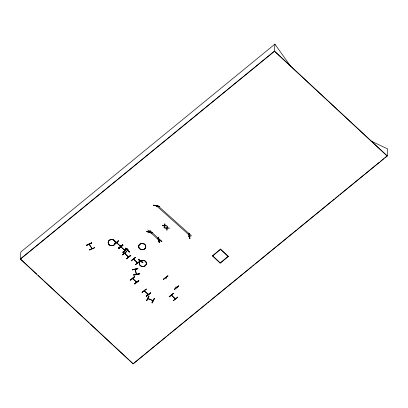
<?xml version="1.0" encoding="UTF-8"?>
<svg xmlns="http://www.w3.org/2000/svg" width="408" height="408" viewBox="0 0 408 408"><rect width="100%" height="100%" fill="white"/><g stroke="black" fill="none" stroke-linecap="round" stroke-linejoin="round"><path stroke-width="0.61" d="M149.614 231.948L149.955 231.52L149.843 232.05M149.955 231.627L149.966 231.326M156.555 205.999L156.442 206.535L156.182 206.387M156.555 206.111L156.213 206.428M371.101 141.066L387.6 148.894L387.187 156.019L133.095 363.865L20.4 259.106L20.813 251.981L274.905 44.135L290.583 66.218M91.744 242.954L86.69 245.254M89.439 244.81L89.627 244.535M89.423 249.716L89.566 250.119L94.62 247.814L94.478 247.416M89.444 249.762L94.508 247.615M91.581 248.375L91.565 248.074M91.55 248.268L91.739 247.998M114.454 244.264L118.606 240.868L118.386 240.664L114.235 244.061L114.454 244.264L118.57 240.812M116.897 243.035L117.05 242.724M122.573 244.392L122.782 244.754L118.631 248.151L118.417 247.789M118.881 248.401L123.002 245.101M118.901 248.569L123.053 245.172L122.834 244.968L118.912 248.411M117.045 242.872L116.642 242.546L120.518 246.151L119.988 245.703M120.131 245.585L120.559 246.187M122.471 254.908L126.648 251.532L122.477 254.801M123.078 252.445L127.214 249.018L123.078 252.45L122.869 252.093M124.486 250.293L124.435 250.002M124.46 250.262L124.578 249.885M124.96 253.562L125.103 253.445M125.511 248.054L125.271 248.395L129.198 252.098L129.443 251.751M126.653 251.43L122.278 254.765L122.497 254.969M126.643 258.871L130.82 255.484L126.643 258.876L126.434 258.514M127.021 248.696L127.23 249.053M122.895 252.256L127.046 248.732M127.566 250.135L127.99 249.818L127.872 249.426M128.275 256.555L128.015 256.438M128.005 256.632L128.163 256.321M129.412 251.792L129.224 252.062M130.611 255.143L130.82 255.5M135.675 257.305L131.498 260.676M134.711 276.721L130.575 280.01M130.54 280.107L134.548 276.573L130.606 280.021M137.899 268.683L132.325 269.785M132.6 278.536L133.049 278.751M133.039 278.945L133.192 278.633M133.686 274.691L133.753 275.12L139.322 273.972L133.753 275.094M130.596 280.179L134.727 276.614M135.181 269.78L135.374 269.739M135.456 264.389L135.665 264.751L139.842 261.37L139.633 261.018M138.715 280.301L138.924 280.663L134.773 284.06L134.564 283.698M136.19 273.885L136.231 273.579M137.613 262.752L137.384 262.91L137.037 262.308M136.425 273.538L136.216 273.773M137.18 262.196L137.027 262.507M136.66 281.984L136.451 282.158L136.129 281.612M136.119 281.806L136.272 281.495M142.754 262.66L138.241 259.519L142.749 262.681L142.948 262.466L138.419 259.197M138.445 259.156L138.241 259.529M133.095 363.865L166.342 336.524M139.261 273.59L139.327 274.008M140.77 260.942L141.173 260.314M142.183 292.49L146.339 288.991L142.188 292.388M146.931 231.28L146.849 231.703M151.705 233.667L147.773 229.857M144.661 291.128L144.208 290.914M144.544 291.266L144.804 291.011M149.772 231.938L149.338 232.32L149.18 231.989M149.772 231.285L149.675 231.566M150.374 292.868L146.202 296.239L150.516 293.005L146.385 296.438L146.171 296.075M146.727 300.813L149.022 296.254L148.731 296.137L146.436 300.696L146.737 300.655M148.165 294.596L147.737 293.99M147.788 294.28L147.885 293.872M153.734 205.096L159.324 206.315L159.253 206.586L153.678 205.199M147.834 298.61L148.395 298.86L148.512 298.488M152.516 232.489L152.439 232.912L146.849 231.698L152.5 232.662L146.916 231.433L152.49 232.693M146.691 300.757L148.996 296.096M150.322 292.679L150.537 293.041M154.29 298.171L154.571 298.447L152.276 303.001L151.995 302.731M152.031 302.756L154.321 298.304L151.985 302.884M153.092 300.686L152.521 300.262M152.607 300.523L152.597 300.104M157.253 238.384L161.762 241.536L157.253 238.384L157.442 238.16L161.961 241.322L161.762 241.536M159.344 242.24L158.503 237.17M158.544 237.155L158.222 237.349L159.064 242.311L159.39 242.117M159.584 240.016L159.227 240.455L159.049 240.144M158.993 239.904L159.615 239.608M167.912 275.849L163.736 279.225M165.944 277.639L166.214 277.981M169.33 296.871L173.456 293.408L169.111 296.667L169.33 296.871L173.466 293.306M171.334 295.229L171.788 295.443M171.773 295.642L171.931 295.326M177.643 297.32L177.475 297.034L177.659 297.356L173.507 300.752L173.298 300.395M178.571 285.748L178.786 286.11L174.604 289.486L174.394 289.124M175.292 298.911L174.864 298.304M175.006 298.187L175.445 298.743M176.404 287.65L175.976 287.043M176.123 286.926L176.026 287.334M188.674 235.89L188.817 236.298M188.889 233.621L189.2 233.58L190.046 238.547L189.73 238.583L188.894 233.463M228.526 256.331L220.213 263.277L212.308 255.765M228.077 256.316L220.223 262.885L212.757 255.78M212.746 255.938L220.601 249.364M212.298 255.923L220.611 248.972M20.4 259.106L274.492 51.26L274.905 44.135M116.999 242.882L116.459 242.627M120.947 247.039L121.176 246.85M136.7 282.096L132.784 278.455M144.269 291.011L144.794 291.205M148.272 294.413L144.396 290.838M171.921 295.52L171.549 295.152L175.435 298.794M134.074 259.473L133.533 259.218M175.965 287.242L176.511 287.421L176.276 287.609M159.375 239.909L159.033 240.338M153.663 205.377L153.734 205.107M156.228 206.448L156.361 205.958M149.94 231.571L149.869 231.963M153.673 205.311L159.268 206.499M120.906 246.927L124.823 250.568M124.414 250.226L124.695 250.124M147.716 294.214L147.997 294.107M165.77 277.766L166.163 278.139L165.826 277.858M158.941 239.705L159.1 239.914M189.312 236.212L188.771 236.023M127.398 249.997L127.862 249.619M149.17 232.183L149.634 231.81M125.271 248.39L125.475 248.191L129.433 251.909M91.571 248.339L91.836 248.258M92.029 248.686L89.423 244.305M148.42 298.845L147.915 298.452M152.51 300.456L153.173 300.528M153.015 300.676L148.038 298.472M149.746 231.53L149.593 231.999M141.168 260.579L140.893 260.896M159.533 240.113L159.227 240.409M159.003 239.7L159.605 239.807M159.528 239.833L159.033 239.873M188.776 236.048L189.164 235.977M127.933 249.839L127.444 249.961M149.705 232.024L149.348 232.279M158.222 237.339L159.074 242.296M158.488 237.293L159.38 242.276M136.563 274.207L135.242 269.402M159.074 240.297L159.431 239.909M141.163 260.513L140.612 260.834M20.41 258.952L274.502 51.112L387.197 155.871L384.734 157.891M118.412 247.947L122.619 244.581M122.859 252.246L127.041 248.839M134.553 283.856L138.735 280.444L134.584 283.84M138.924 280.658L134.609 283.886M142.208 292.556L141.984 292.352L146.334 289.094M150.532 293.02L146.385 296.432M173.288 300.548L177.47 297.141M167.321 335.728L168.785 334.524M169.764 333.729L206.703 303.511M207.692 302.7L209.171 301.492M210.156 300.686L251.583 266.801M252.567 265.996L254.046 264.787M255.036 263.976L296.458 230.092M297.442 229.286L334.433 199.033M335.417 198.227L338.87 195.401M339.854 194.596L379.307 162.328M380.292 161.517L383.744 158.697M149.211 232.147L149.563 231.841M127.582 250.089L127.954 249.783M125.098 253.587L124.552 253.383L128.444 257.045M126.424 258.672L130.631 255.286L126.454 258.657M131.514 260.845L131.299 260.641L135.497 257.264L135.696 257.474M131.315 260.636L135.66 257.412M139.664 261.181L135.446 264.542L135.665 264.746M163.751 279.393L163.531 279.184L167.729 275.813L167.928 276.017M174.389 289.277L178.592 285.891L174.425 289.287M86.7 245.427L86.547 245.183L91.601 242.872L91.754 243.127M86.562 245.183L91.616 242.882M91.999 248.64L89.168 244.423M128.153 256.515L128.596 256.877M133.676 259.1L137.567 262.762M132.325 269.963L132.253 269.693L137.828 268.581L137.899 268.862M132.258 269.693L137.833 268.591M137.889 268.79L132.314 269.892M188.771 236.268L189.261 236.191M147.915 294.107L148.318 294.428M148.099 294.556L144.254 290.955M175.226 298.87L171.396 295.326M166.015 277.705L166.311 278.021M176.338 287.615L176.006 287.278M188.94 233.585L189.781 238.553M121.156 246.871L124.965 250.451M153.036 300.665L147.931 298.676M136.303 274.273L135.017 269.54M176.215 287.181L176.511 287.421M167.877 275.946L163.542 279.174M138.414 259.299L142.948 262.466M137.338 262.874L133.595 259.31M274.492 51.26L387.187 156.019M220.606 249.13L228.516 256.484M220.59 249.523L228.067 256.469M120.375 246.269L116.52 242.724M132.641 278.577L136.517 282.178M20.874 259.386L36.71 274.105M38.102 275.405L43.228 280.163M44.161 281.03L59.991 295.749M60.925 296.616L82.809 316.96M83.742 317.827L89.332 323.019M90.26 323.886L112.613 344.663M113.546 345.53L128.913 359.815M129.846 360.682L133.105 363.712M125.445 248.237L129.377 251.935M124.7 253.266L128.546 256.887M91.718 243.046L86.674 245.361M164.873 225.247L166.994 225.792L164.735 225.874L164.49 227.832L164.036 227.776L164.276 225.833L162.241 225.655L164.312 225.42C163.945 222.916 165.658 223.63 164.873 225.247M167.448 227.639L169.565 228.184L167.305 228.266L167.061 230.224L166.612 230.168L166.846 228.225L164.812 228.041L166.887 227.812C166.515 225.303 168.229 226.017 167.448 227.639M157.651 205.52L156.886 206.167L190.607 236.344L191.367 235.696L157.651 205.52M150.062 230.607L149.257 231.27L159.809 241.077L160.614 240.419L150.062 230.607M139.266 273.737L133.676 274.844L139.266 273.763M139.643 248.722A3.57 3.116 3.3 0 0 145.651 247.534A3.57 3.116 3.3 0 0 141.387 243.566A3.57 3.116 3.3 0 0 139.643 248.722M139.633 248.656A3.585 3.126 3.3 0 0 145.671 247.462A3.585 3.126 3.3 0 0 141.387 243.479A3.585 3.126 3.3 0 0 139.633 248.656M139.648 248.712A3.565 3.111 3.3 0 0 145.646 247.523A3.565 3.111 3.3 0 0 141.387 243.566A3.565 3.111 3.3 0 0 139.648 248.712M109.166 244.754A3.58 3.121 3.3 0 0 115.189 243.561A3.58 3.121 3.3 0 0 110.91 239.588A3.58 3.121 3.3 0 0 109.166 244.754M109.166 244.683A3.585 3.126 3.3 0 0 115.199 243.489A3.585 3.126 3.3 0 0 110.915 239.511A3.585 3.126 3.3 0 0 109.166 244.683M109.176 244.739A3.565 3.111 3.3 0 0 115.173 243.556A3.565 3.111 3.3 0 0 110.915 239.598A3.565 3.111 3.3 0 0 109.176 244.739M140.235 265.552A3.57 3.116 3.3 0 0 146.243 264.364A3.57 3.116 3.3 0 0 141.979 260.396A3.57 3.116 3.3 0 0 140.235 265.552A3.565 3.111 3.3 0 0 146.237 264.353A3.565 3.111 3.3 0 0 141.979 260.396A3.565 3.111 3.3 0 0 140.24 265.542M140.23 265.486A3.585 3.126 3.3 0 0 146.263 264.292A3.585 3.126 3.3 0 0 141.979 260.309A3.585 3.126 3.3 0 0 140.23 265.486"/></g></svg>
